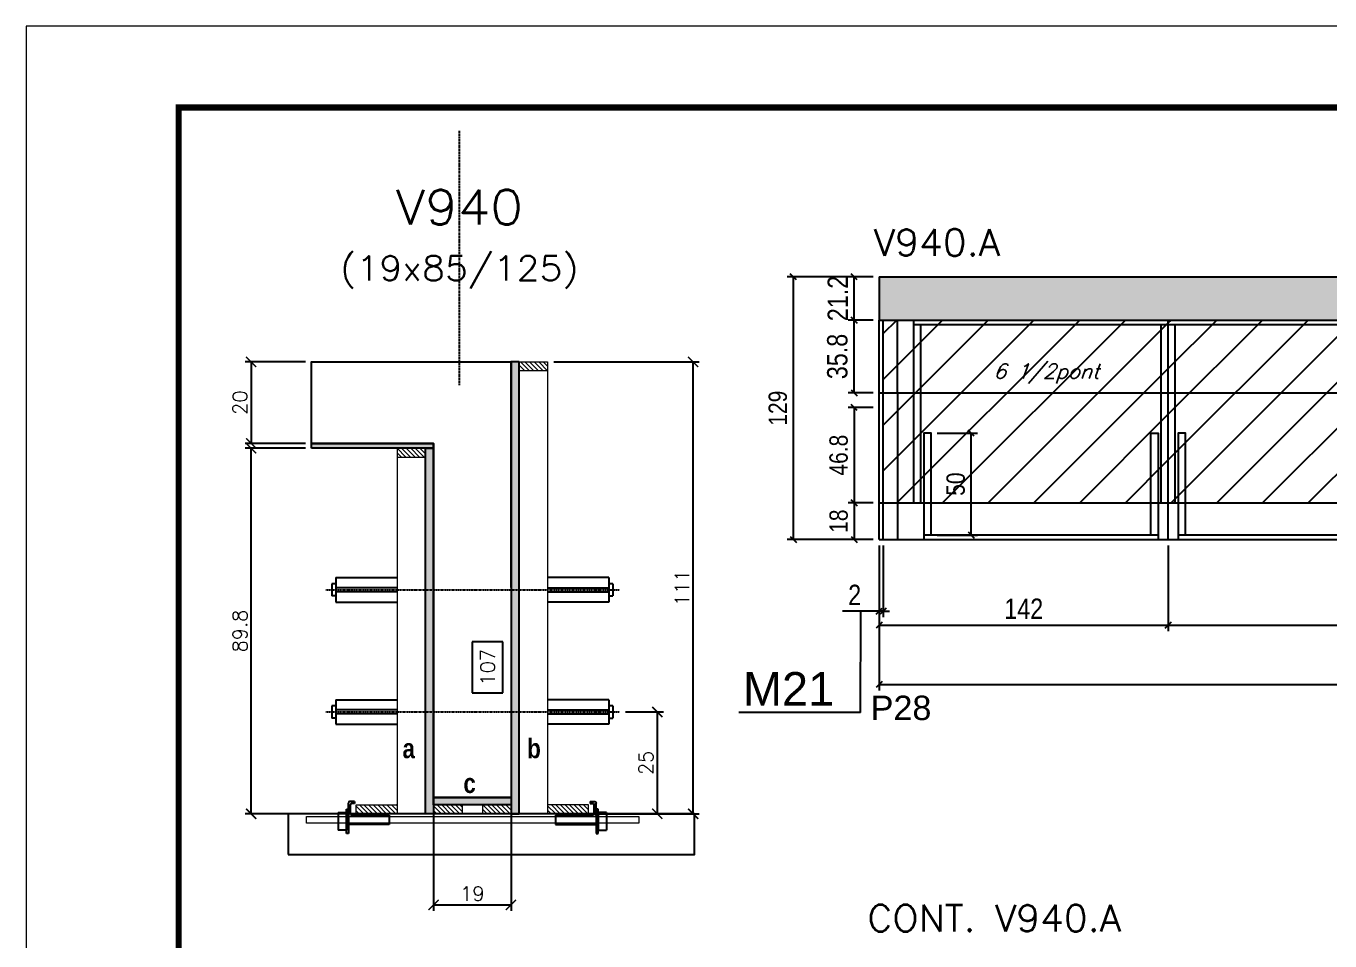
# Model space of a CAD drawing. Extents: x -20960 to -5926, y -2106 to 21915.
# Drawn here: x -12207 to -11566, y 8832 to 9281 of the extents above; entities that cross this region are included whole.
import ezdxf
from ezdxf.enums import TextEntityAlignment as Align

# ---------------------------------------------------------------- set-up
doc = ezdxf.new("R2010")
doc.units = 0
doc.linetypes.add('DASHED', pattern=[0.75, 0.5, -0.25])
doc.linetypes.add('HIDDEN', pattern=[0.375, 0.25, -0.125])
for name, color, linetype in [('5', 5, 'Continuous'), ('barrote', 251, 'Continuous'), ('COTA', 241, 'Continuous'), ('Cota Seção (2x)', 4, 'Continuous'), ('detalhes', 4, 'Continuous'), ('NOMENCLATURA', 7, 'Continuous'), ('Painéis', 200, 'Continuous'), ('presilha', 1, 'Continuous'), ('Reaproveitamento', 251, 'Continuous'), ('SARR_2.2x7', 40, 'Continuous'), ('SARR_3.5x7', 81, 'Continuous'), ('TENSOR', 3, 'Continuous'), ('texto', 7, 'Continuous'), ('Texto de Titulo', 7, 'Continuous'), ('Texto Qtd Sarr', 242, 'Continuous')]:
    doc.layers.add(name, color=color, linetype=linetype)
for name, color, linetype, lineweight in [('CONCRETO', 251, 'Continuous', 25), ('Folhas', 255, 'Continuous', 9), ('Hachura', 251, 'Continuous', 9), ('Madeira', 126, 'Continuous', 18), ('SARRAFO DE PRESSAO', 251, 'DASHED', 9), ('SCO-___-LAJ', 2, 'Continuous', 0), ('Texto Seção', 7, 'Continuous', 15)]:
    doc.layers.add(name, color=color, linetype=linetype, lineweight=lineweight)
doc.styles.add('COTA TECNICA', font='techl___.ttf', dxfattribs={"height": 10})
doc.styles.add('COTA TECNICA-50', font='techl___.ttf', dxfattribs={"height": 9})
doc.styles.add('REGUA-120', font='ROMANS.shx', dxfattribs={"height": 15})
doc.styles.add('Romans', font='romans.shx')
doc.styles.get("Standard").update_dxf_attribs({"font": 'arial.ttf'})
doc.styles.add('TECNICA', font='techb___.ttf', dxfattribs={"height": 10})
doc.dimstyles.new('COTA PAINEL-50', dxfattribs={"dimtxt": 9, "dimasz": 3, "dimexe": 3, "dimexo": 3, "dimgap": 3, "dimtad": 1, "dimdec": 1, "dimzin": 12, "dimdsep": 46, "dimtxsty": 'COTA TECNICA-50', "dimblk1": 'OBLIQUE', "dimblk2": 'OBLIQUE', "dimsah": 1, "dimcen": 0.9, "dimclrd": 4, "dimclre": 4, "dimclrt": 240, "dimadec": 1, "dimazin": 3, "dimtfac": 1, "dimtdec": 1, "dimtmove": 0, "dimatfit": 3, "dimfxl": 1, "dimtolj": 1, "dimtzin": 12, "dimarcsym": 0})
doc.dimstyles.new('Cota Seção (2x)', dxfattribs={"dimtxt": 7, "dimasz": 5, "dimexe": 3, "dimexo": 3, "dimgap": 2, "dimtad": 3, "dimdec": 1, "dimlfac": 0.5, "dimzin": 12, "dimdsep": 46, "dimtxsty": 'Romans', "dimblk": 'ARCHTICK', "dimcen": 0, "dimclrd": 4, "dimclre": 4, "dimclrt": 1, "dimadec": 1, "dimazin": 3, "dimtfac": 1, "dimtdec": 1, "dimtmove": 0, "dimatfit": 3, "dimldrblk": 'OBLIQUE', "dimfxl": 1, "dimtolj": 1, "dimtzin": 12, "dimarcsym": 0})
doc.dimstyles.new('Cota Seção interna', dxfattribs={"dimtxt": 7, "dimasz": 6, "dimexe": 0.18, "dimexo": 2, "dimgap": -4, "dimtad": 3, "dimdec": 1, "dimlfac": 0.5, "dimzin": 12, "dimdsep": 46, "dimtxsty": 'Romans', "dimblk": 'ARCHTICK', "dimcen": 0.09, "dimse1": 1, "dimse2": 1, "dimsd1": 1, "dimsd2": 1, "dimclrd": 180, "dimclre": 5, "dimclrt": 1, "dimadec": 0, "dimazin": 3, "dimtfac": 1, "dimtdec": 1, "dimtofl": 0, "dimtmove": 0, "dimatfit": 3, "dimldrblk": 'ARCHTICK', "dimfxl": 1, "dimtolj": 1, "dimtzin": 0, "dimarcsym": 0})
doc.dimstyles.new('PAINEL', dxfattribs={"dimtxt": 10, "dimasz": 3, "dimexe": 3, "dimexo": 3, "dimgap": 3, "dimtad": 1, "dimdec": 1, "dimzin": 12, "dimdsep": 46, "dimtxsty": 'COTA TECNICA', "dimblk1": 'OBLIQUE', "dimblk2": 'OBLIQUE', "dimsah": 1, "dimcen": 0.9, "dimclrd": 4, "dimclre": 4, "dimclrt": 240, "dimadec": 1, "dimazin": 3, "dimtfac": 1, "dimtdec": 1, "dimtmove": 0, "dimatfit": 3, "dimfxl": 1, "dimtolj": 1, "dimtzin": 12, "dimarcsym": 0})
pattern_1 = [(45, (-4755, -1148.575), (-11.22532, 11.22532), [])]
pattern_2 = [(315, (10949.8435, 664.421), (1.12253202, 1.12253202), [])]

# ---------------------------------------------------------------- blocks, each defined once
blk = doc.blocks.new('9999999999')
at = {"layer": 'Folhas'}
blk.add_lwpolyline([(98138.98, 34190.21), (99623.98, 34190.21), (99623.98, 35240.21), (98138.98, 35240.21)], close=True, dxfattribs=at)
at = {"layer": 'Folhas', "color": 30, "const_width": 3}
blk.add_lwpolyline([(98213.98, 34230.21), (99583.98, 34230.21), (99583.98, 35200.21), (98213.98, 35200.21)], close=True, dxfattribs=at)
blk = doc.blocks.new('_Oblique')
at = {"color": 0, "linetype": 'ByBlock', "lineweight": -2}
blk.add_line((-0.5, -0.5), (0.5, 0.5), dxfattribs=at)
blk = doc.blocks.new('*D1450')
at = {"layer": 'COTA', "color": 4, "lineweight": -2, "ltscale": 25, "transparency": 16777216}
for p, q in [((-11787.91, 9025.84), (-11787.91, 8983.75)), ((-11645.91, 9025.84), (-11645.91, 8983.75)), ((-11787.91, 8986.75), (-11645.91, 8986.75))]:
    blk.add_line(p, q, dxfattribs=at)
at = {"layer": 'Defpoints', "color": 0, "ltscale": 25, "transparency": 16777216}
for p in [(-11787.91, 9028.84), (-11645.91, 9028.84), (-11645.91, 8986.75)]:
    blk.add_point(p, dxfattribs=at)
at = {"layer": 'COTA', "color": 4, "lineweight": -2, "ltscale": 25, "transparency": 16777216, "xscale": 3, "yscale": 3, "zscale": 3, "rotation": 180}
blk.add_blockref('_Oblique', (-11787.91, 8986.75), dxfattribs=at)
at = {"layer": 'COTA', "color": 4, "lineweight": -2, "ltscale": 25, "transparency": 16777216, "xscale": 3, "yscale": 3, "zscale": 3}
blk.add_blockref('_Oblique', (-11645.91, 8986.75), dxfattribs=at)
at = {"layer": 'COTA', "color": 240, "ltscale": 25, "transparency": 16777216, "insert": (-11716.91, 8994.82), "char_height": 10, "attachment_point": 5, "style": 'COTA TECNICA'}
blk.add_mtext('\\A1;142', dxfattribs=at)
blk = doc.blocks.new('*D1451')
at = {"layer": 'COTA', "color": 4, "lineweight": -2, "ltscale": 25, "transparency": 16777216}
for p, q in [((-11645.91, 9025.84), (-11645.91, 8983.75)), ((-11401.91, 9025.84), (-11401.91, 8983.75)), ((-11645.91, 8986.75), (-11401.91, 8986.75))]:
    blk.add_line(p, q, dxfattribs=at)
at = {"layer": 'Defpoints', "color": 0, "ltscale": 25, "transparency": 16777216}
for p in [(-11645.91, 9028.84), (-11401.91, 9028.84), (-11401.91, 8986.75)]:
    blk.add_point(p, dxfattribs=at)
at = {"layer": 'COTA', "color": 4, "lineweight": -2, "ltscale": 25, "transparency": 16777216, "xscale": 3, "yscale": 3, "zscale": 3, "rotation": 180}
blk.add_blockref('_Oblique', (-11645.91, 8986.75), dxfattribs=at)
at = {"layer": 'COTA', "color": 4, "lineweight": -2, "ltscale": 25, "transparency": 16777216, "xscale": 3, "yscale": 3, "zscale": 3}
blk.add_blockref('_Oblique', (-11401.91, 8986.75), dxfattribs=at)
at = {"layer": 'COTA', "color": 240, "ltscale": 25, "transparency": 16777216, "insert": (-11523.91, 8994.82), "char_height": 10, "attachment_point": 5, "style": 'COTA TECNICA'}
blk.add_mtext('\\A1;244', dxfattribs=at)
blk = doc.blocks.new('titulo1')
at = {"layer": 'Defpoints', "color": 252, "linetype": 'HIDDEN', "ltscale": 2}
blk.add_line((0, 0), (0, 125), dxfattribs=at)
at = {"layer": 'Defpoints', "style": 'Romans', "oblique": 15}
blk.add_attdef('FOLHA', text='', height=10, dxfattribs=at).set_placement((0, 15.58), align=Align.MIDDLE_CENTER)
at = {"layer": 'Texto Qtd Sarr', "color": 3, "style": 'Romans', "oblique": 15}
for tag, height, p in [('TITULO', 17, (0, 71.45)), ('SEÇÃO', 12, (0, 41.55))]:
    blk.add_attdef(tag, text='', height=height, dxfattribs=at).set_placement(p, align=Align.MIDDLE_CENTER)
blk = doc.blocks.new('*D1456')
at = {"layer": 'COTA', "color": 4, "lineweight": -2, "ltscale": 25, "transparency": 16777216}
for p, q in [((-11787.91, 9025.84), (-11787.91, 8990.62)), ((-11785.91, 9025.84), (-11785.91, 8990.62)), ((-11787.91, 8993.62), (-11806.02, 8993.62)), ((-11785.91, 8993.62), (-11787.91, 8993.62)), ((-11785.91, 8993.62), (-11782.91, 8993.62))]:
    blk.add_line(p, q, dxfattribs=at)
at = {"layer": 'Defpoints', "color": 0, "ltscale": 25, "transparency": 16777216}
for p in [(-11787.91, 9028.84), (-11785.91, 9028.84), (-11787.91, 8993.62)]:
    blk.add_point(p, dxfattribs=at)
at = {"layer": 'COTA', "color": 4, "lineweight": -2, "ltscale": 25, "transparency": 16777216, "xscale": 3, "yscale": 3, "zscale": 3}
blk.add_blockref('_Oblique', (-11787.91, 8993.62), dxfattribs=at)
at = {"layer": 'COTA', "color": 4, "lineweight": -2, "ltscale": 25, "transparency": 16777216, "xscale": 3, "yscale": 3, "zscale": 3, "rotation": 180}
blk.add_blockref('_Oblique', (-11785.91, 8993.62), dxfattribs=at)
at = {"layer": 'COTA', "color": 240, "ltscale": 25, "transparency": 16777216, "insert": (-11799.97, 9001.62), "char_height": 10, "attachment_point": 5, "style": 'COTA TECNICA'}
blk.add_mtext('\\A1;2', dxfattribs=at)
blk = doc.blocks.new('*D1701')
at = {"layer": 'COTA', "color": 4, "lineweight": -2, "ltscale": 25, "transparency": 16777216}
for p, q in [((-11790.91, 9157.84), (-11803.2, 9157.84)), ((-11800.2, 9136.64), (-11800.2, 9157.84)), ((-11790.91, 9136.64), (-11803.2, 9136.64))]:
    blk.add_line(p, q, dxfattribs=at)
at = {"layer": 'Defpoints', "color": 0, "ltscale": 25, "transparency": 16777216}
for p in [(-11800.2, 9157.84), (-11787.91, 9157.84), (-11787.91, 9136.64)]:
    blk.add_point(p, dxfattribs=at)
at = {"layer": 'COTA', "color": 4, "lineweight": -2, "ltscale": 25, "transparency": 16777216, "xscale": 3, "yscale": 3, "zscale": 3}
for p, rotation in [((-11800.2, 9157.84), 90), ((-11800.2, 9136.64), 270)]:
    blk.add_blockref('_Oblique', p, dxfattribs=dict(at, rotation=rotation))
at = {"layer": 'COTA', "color": 240, "ltscale": 25, "transparency": 16777216, "insert": (-11808.26, 9147.24), "char_height": 10, "attachment_point": 5, "rotation": 90, "style": 'COTA TECNICA'}
blk.add_mtext('\\A1;21.2', dxfattribs=at)
blk = doc.blocks.new('*D1457')
at = {"layer": 'COTA', "color": 4, "lineweight": -2, "ltscale": 25, "transparency": 16777216}
for p, q in [((-11790.91, 9136.64), (-11803.2, 9136.64)), ((-11800.2, 9100.84), (-11800.2, 9136.64)), ((-11790.91, 9100.84), (-11803.2, 9100.84))]:
    blk.add_line(p, q, dxfattribs=at)
at = {"layer": 'Defpoints', "color": 0, "ltscale": 25, "transparency": 16777216}
for p in [(-11800.2, 9136.64), (-11787.91, 9136.64), (-11787.91, 9100.84)]:
    blk.add_point(p, dxfattribs=at)
at = {"layer": 'COTA', "color": 4, "lineweight": -2, "ltscale": 25, "transparency": 16777216, "xscale": 3, "yscale": 3, "zscale": 3}
for p, rotation in [((-11800.2, 9136.64), 90), ((-11800.2, 9100.84), 270)]:
    blk.add_blockref('_Oblique', p, dxfattribs=dict(at, rotation=rotation))
at = {"layer": 'COTA', "color": 240, "ltscale": 25, "transparency": 16777216, "insert": (-11808.44, 9118.74), "char_height": 10, "attachment_point": 5, "rotation": 90, "style": 'COTA TECNICA'}
blk.add_mtext('\\A1;35.8', dxfattribs=at)
blk = doc.blocks.new('*D1467')
at = {"layer": 'COTA', "color": 4, "lineweight": -2, "ltscale": 25, "transparency": 16777216}
for p, q in [((-11787.91, 9025.84), (-11787.91, 8954.62)), ((-11155.95, 9025.84), (-11155.95, 8954.62)), ((-11787.91, 8957.62), (-11155.95, 8957.62))]:
    blk.add_line(p, q, dxfattribs=at)
at = {"layer": 'Defpoints', "color": 0, "ltscale": 25, "transparency": 16777216}
for p in [(-11787.91, 9028.84), (-11155.95, 9028.84), (-11155.95, 8957.62)]:
    blk.add_point(p, dxfattribs=at)
at = {"layer": 'COTA', "color": 4, "lineweight": -2, "ltscale": 25, "transparency": 16777216, "xscale": 3, "yscale": 3, "zscale": 3, "rotation": 180}
blk.add_blockref('_Oblique', (-11787.91, 8957.62), dxfattribs=at)
at = {"layer": 'COTA', "color": 4, "lineweight": -2, "ltscale": 25, "transparency": 16777216, "xscale": 3, "yscale": 3, "zscale": 3}
blk.add_blockref('_Oblique', (-11155.95, 8957.62), dxfattribs=at)
at = {"layer": 'COTA', "color": 240, "ltscale": 25, "transparency": 16777216, "insert": (-11471.93, 8965.84), "char_height": 10, "attachment_point": 5, "style": 'COTA TECNICA'}
blk.add_mtext('\\A1;632', dxfattribs=at)
blk = doc.blocks.new('*D1471')
at = {"layer": 'COTA', "color": 4, "lineweight": -2, "transparency": 16777216}
for p, q in [((-11790.91, 9157.84), (-11833.11, 9157.84)), ((-11830.11, 9157.84), (-11830.11, 9028.84)), ((-11790.91, 9028.84), (-11833.11, 9028.84))]:
    blk.add_line(p, q, dxfattribs=at)
at = {"layer": 'Defpoints', "color": 0, "transparency": 16777216}
for p in [(-11787.91, 9157.84), (-11830.11, 9028.84), (-11787.91, 9028.84)]:
    blk.add_point(p, dxfattribs=at)
at = {"layer": 'COTA', "color": 4, "lineweight": -2, "transparency": 16777216, "xscale": 3, "yscale": 3, "zscale": 3}
for p, rotation in [((-11830.11, 9157.84), 90), ((-11830.11, 9028.84), 270)]:
    blk.add_blockref('_Oblique', p, dxfattribs=dict(at, rotation=rotation))
at = {"layer": 'COTA', "color": 240, "transparency": 16777216, "insert": (-11837.69, 9093.34), "char_height": 9, "attachment_point": 5, "rotation": 90, "style": 'COTA TECNICA-50'}
blk.add_mtext('\\A1;129', dxfattribs=at)
blk = doc.blocks.new('*D1716')
at = {"layer": 'COTA', "color": 4, "lineweight": -2, "transparency": 16777216}
for p, q in [((-11790.91, 9093.67), (-11803.2, 9093.67)), ((-11800.2, 9093.67), (-11800.2, 9046.84)), ((-11790.91, 9046.84), (-11803.2, 9046.84))]:
    blk.add_line(p, q, dxfattribs=at)
at = {"layer": 'Defpoints', "color": 0, "transparency": 16777216}
for p in [(-11787.91, 9093.67), (-11800.2, 9046.84), (-11787.91, 9046.84)]:
    blk.add_point(p, dxfattribs=at)
at = {"layer": 'COTA', "color": 4, "lineweight": -2, "transparency": 16777216, "xscale": 3, "yscale": 3, "zscale": 3}
for p, rotation in [((-11800.2, 9093.67), 90), ((-11800.2, 9046.84), 270)]:
    blk.add_blockref('_Oblique', p, dxfattribs=dict(at, rotation=rotation))
at = {"layer": 'COTA', "color": 240, "transparency": 16777216, "insert": (-11807.81, 9070.26), "char_height": 9, "attachment_point": 5, "rotation": 90, "style": 'COTA TECNICA-50'}
blk.add_mtext('\\A1;46.8', dxfattribs=at)
blk = doc.blocks.new('_ArchTick')
at = {"color": 0, "linetype": 'ByBlock', "const_width": 0.15}
blk.add_lwpolyline([(-0.5, -0.5), (0.5, 0.5)], dxfattribs=at)
blk = doc.blocks.new('*D1474')
at = {"layer": 'COTA', "color": 4, "lineweight": -2, "transparency": 16777216}
for p, q in [((-12069.78, 9073.66), (-12099.43, 9073.66)), ((-12096.43, 8894.06), (-12096.43, 9073.66)), ((-12047.78, 8894.06), (-12099.43, 8894.06))]:
    blk.add_line(p, q, dxfattribs=at)
at = {"layer": 'Defpoints', "color": 0, "transparency": 16777216}
for p in [(-12096.43, 9073.66), (-12066.78, 9073.66), (-12044.78, 8894.06)]:
    blk.add_point(p, dxfattribs=at)
at = {"layer": 'COTA', "color": 4, "lineweight": -2, "transparency": 16777216, "xscale": 5, "yscale": 5, "zscale": 5}
for p, rotation in [((-12096.43, 9073.66), 90), ((-12096.43, 8894.06), 270)]:
    blk.add_blockref('_ArchTick', p, dxfattribs=dict(at, rotation=rotation))
at = {"layer": 'COTA', "color": 1, "transparency": 16777216, "insert": (-12101.93, 8983.86), "char_height": 7, "attachment_point": 5, "rotation": 90, "style": 'Romans'}
blk.add_mtext('\\A1;89.8', dxfattribs=at)
blk = doc.blocks.new('*D1475')
at = {"layer": 'COTA', "color": 4, "lineweight": -2, "transparency": 16777216}
for p, q in [((-12069.78, 9116.06), (-12099.43, 9116.06)), ((-12096.43, 9116.06), (-12096.43, 9076.06)), ((-12069.78, 9076.06), (-12099.43, 9076.06))]:
    blk.add_line(p, q, dxfattribs=at)
at = {"layer": 'Defpoints', "color": 0, "transparency": 16777216}
for p in [(-12066.78, 9116.06), (-12096.43, 9076.06), (-12066.78, 9076.06)]:
    blk.add_point(p, dxfattribs=at)
at = {"layer": 'COTA', "color": 4, "lineweight": -2, "transparency": 16777216, "xscale": 5, "yscale": 5, "zscale": 5}
for p, rotation in [((-12096.43, 9116.06), 90), ((-12096.43, 9076.06), 270)]:
    blk.add_blockref('_ArchTick', p, dxfattribs=dict(at, rotation=rotation))
at = {"layer": 'COTA', "color": 1, "transparency": 16777216, "insert": (-12101.93, 9096.06), "char_height": 7, "attachment_point": 5, "rotation": 90, "style": 'Romans'}
blk.add_mtext('\\A1;20', dxfattribs=at)
blk = doc.blocks.new('*D1476')
at = {"layer": 'COTA', "color": 4, "lineweight": -2, "transparency": 16777216}
for p, q in [((-11947.79, 9116.06), (-11876.3, 9116.06)), ((-11879.3, 8894.06), (-11879.3, 9116.06)), ((-11927.78, 8894.06), (-11876.3, 8894.06))]:
    blk.add_line(p, q, dxfattribs=at)
at = {"layer": 'Defpoints', "color": 0, "transparency": 16777216}
for p in [(-11950.79, 9116.06), (-11879.3, 9116.06), (-11930.78, 8894.06)]:
    blk.add_point(p, dxfattribs=at)
at = {"layer": 'COTA', "color": 4, "lineweight": -2, "transparency": 16777216, "xscale": 5, "yscale": 5, "zscale": 5}
for p, rotation in [((-11879.3, 9116.06), 90), ((-11879.3, 8894.06), 270)]:
    blk.add_blockref('_ArchTick', p, dxfattribs=dict(at, rotation=rotation))
at = {"layer": 'COTA', "color": 1, "transparency": 16777216, "insert": (-11884.8, 9005.06), "char_height": 7, "attachment_point": 5, "rotation": 90, "style": 'Romans'}
blk.add_mtext('\\A1;111', dxfattribs=at)
blk = doc.blocks.new('*D1477')
at = {"layer": 'Cota Seção (2x)', "color": 180, "lineweight": -2, "transparency": 16777216}
for p, q in [((-11972.78, 8978.56), (-11987.78, 8978.56)), ((-11987.78, 8978.56), (-11987.78, 8953.56)), ((-11972.78, 8953.56), (-11972.78, 8978.56)), ((-11987.78, 8953.56), (-11972.78, 8953.56))]:
    blk.add_line(p, q, dxfattribs=at)
at = {"layer": 'Defpoints', "color": 0, "transparency": 16777216}
for p in [(-11968.79, 9116.06), (-11968.78, 9116.06), (-11968.78, 8902.06)]:
    blk.add_point(p, dxfattribs=at)
at = {"layer": 'Cota Seção (2x)', "color": 1, "transparency": 16777216, "insert": (-11980.28, 8966.06), "char_height": 7, "attachment_point": 5, "rotation": 90, "style": 'Romans'}
blk.add_mtext('\\A1;107', dxfattribs=at)
blk = doc.blocks.new('PRESILHA METÁLICA 1')
at = {"layer": 'presilha'}
for p, q in [((7.5, 10.64), (7.5, 19.86)), ((12, 21), (8.64, 21)), ((12, 19.5), (9.57, 19.5)), ((12, 21), (12, 19.5)), ((0, 13), (6, 13)), ((0, 13), (0, 0)), ((6, 15.5), (7.5, 15.5)), ((6, -2.5), (6, 15.5)), ((6, 13), (6, 0)), ((7.5, 15.5), (7.5, -2.5)), ((9, 11.57), (9, 18.93)), ((37.5, 11), (9.57, 11)), ((37.5, 11), (37.5, 4.1)), ((6, 0), (0, 0)), ((37.5, 4.1), (7.5, 4.1)), ((7.5, -2.5), (6, -2.5))]:
    blk.add_line(p, q, dxfattribs=at)
for centre, radius, start, end in [((8.64, 19.86), 1.14, 90, 180), ((9.57, 18.93), 0.57, 90, 180), ((9.57, 11.57), 0.57, 180, 270)]:
    blk.add_arc(centre, radius, start, end, dxfattribs=at)
blk = doc.blocks.new('*D1478')
at = {"layer": 'COTA', "color": 4, "lineweight": -2, "transparency": 16777216}
for p, q in [((-12006.78, 8895.46), (-12006.78, 8846.34)), ((-11968.78, 8895.46), (-11968.78, 8846.34)), ((-12006.78, 8849.34), (-11968.78, 8849.34))]:
    blk.add_line(p, q, dxfattribs=at)
at = {"layer": 'Defpoints', "color": 0, "transparency": 16777216}
for p in [(-12006.78, 8898.46), (-11968.78, 8898.46), (-11968.78, 8849.34)]:
    blk.add_point(p, dxfattribs=at)
at = {"layer": 'COTA', "color": 4, "lineweight": -2, "transparency": 16777216, "xscale": 5, "yscale": 5, "zscale": 5, "rotation": 180}
blk.add_blockref('_ArchTick', (-12006.78, 8849.34), dxfattribs=at)
at = {"layer": 'COTA', "color": 4, "lineweight": -2, "transparency": 16777216, "xscale": 5, "yscale": 5, "zscale": 5}
blk.add_blockref('_ArchTick', (-11968.78, 8849.34), dxfattribs=at)
at = {"layer": 'COTA', "color": 1, "transparency": 16777216, "insert": (-11987.78, 8854.84), "char_height": 7, "attachment_point": 5, "style": 'Romans'}
blk.add_mtext('\\A1;19', dxfattribs=at)
blk = doc.blocks.new('*D1479')
at = {"layer": 'COTA', "color": 4, "lineweight": -2, "transparency": 16777216}
for p, q in [((-11912.48, 8944.12), (-11893.92, 8944.12)), ((-11896.92, 8944.12), (-11896.92, 8894.06)), ((-11912.47, 8894.06), (-11893.92, 8894.06))]:
    blk.add_line(p, q, dxfattribs=at)
at = {"layer": 'Defpoints', "color": 0, "transparency": 16777216}
for p in [(-11915.48, 8944.12), (-11915.47, 8894.06), (-11896.92, 8894.06)]:
    blk.add_point(p, dxfattribs=at)
at = {"layer": 'COTA', "color": 4, "lineweight": -2, "transparency": 16777216, "xscale": 5, "yscale": 5, "zscale": 5}
for p, rotation in [((-11896.92, 8944.12), 90), ((-11896.92, 8894.06), 270)]:
    blk.add_blockref('_ArchTick', p, dxfattribs=dict(at, rotation=rotation))
at = {"layer": 'COTA', "color": 1, "transparency": 16777216, "insert": (-11902.42, 8919.09), "char_height": 7, "attachment_point": 5, "rotation": 90, "style": 'Romans'}
blk.add_mtext('\\A1;25', dxfattribs=at)
blk = doc.blocks.new('*D1733')
at = {"layer": 'COTA', "color": 4, "lineweight": -2, "transparency": 16777216}
for p, q in [((-11759.46, 9081.04), (-11739.7, 9081.04)), ((-11742.7, 9031.04), (-11742.7, 9081.04)), ((-11759.46, 9031.04), (-11739.7, 9031.04))]:
    blk.add_line(p, q, dxfattribs=at)
at = {"layer": 'Defpoints', "color": 0, "transparency": 16777216}
for p in [(-11762.46, 9081.04), (-11742.7, 9081.04), (-11762.46, 9031.04)]:
    blk.add_point(p, dxfattribs=at)
at = {"layer": 'COTA', "color": 4, "lineweight": -2, "transparency": 16777216, "xscale": 3, "yscale": 3, "zscale": 3}
for p, rotation in [((-11742.7, 9081.04), 90), ((-11742.7, 9031.04), 270)]:
    blk.add_blockref('_Oblique', p, dxfattribs=dict(at, rotation=rotation))
at = {"layer": 'COTA', "color": 240, "transparency": 16777216, "insert": (-11750.3, 9056.04), "char_height": 9, "attachment_point": 5, "rotation": 90, "style": 'COTA TECNICA-50'}
blk.add_mtext('\\A1;50', dxfattribs=at)
blk = doc.blocks.new('*D1750')
at = {"layer": 'COTA', "color": 4, "lineweight": -2, "transparency": 16777216}
for p, q in [((-11790.91, 9046.84), (-11803.2, 9046.84)), ((-11800.2, 9046.84), (-11800.2, 9028.84)), ((-11790.91, 9028.84), (-11803.2, 9028.84))]:
    blk.add_line(p, q, dxfattribs=at)
at = {"layer": 'Defpoints', "color": 0, "transparency": 16777216}
for p in [(-11787.91, 9046.84), (-11800.2, 9028.84), (-11787.91, 9028.84)]:
    blk.add_point(p, dxfattribs=at)
at = {"layer": 'COTA', "color": 4, "lineweight": -2, "transparency": 16777216, "xscale": 3, "yscale": 3, "zscale": 3}
for p, rotation in [((-11800.2, 9046.84), 90), ((-11800.2, 9028.84), 270)]:
    blk.add_blockref('_Oblique', p, dxfattribs=dict(at, rotation=rotation))
at = {"layer": 'COTA', "color": 240, "transparency": 16777216, "insert": (-11807.79, 9037.84), "char_height": 9, "attachment_point": 5, "rotation": 90, "style": 'COTA TECNICA-50'}
blk.add_mtext('\\A1;18', dxfattribs=at)

msp = doc.modelspace()

# ---------------------------------------------------------------- hatches: boundary and pattern name
at = {"layer": 'COTA', "linetype": 'ByBlock'}
h = msp.add_hatch(dxfattribs=at)
h.set_pattern_fill('AR-CONC', color=256, scale=0.03)
h.set_pattern_definition([(50, (-149344.2897, -21759.247), (5.46554007, -0.47817257), [0.5715, -6.2865]), (355, (-149344.2897, -21759.247), (-1.05730264, 5.73170536), [0.4572, -5.02921753]), (100.4514447, (-149343.834, -21759.287), (4.40823741, 5.25353256), [0.48570026, -5.34270734]), (46.1842, (-149344.29, -21757.723), (8.13237123, -1.26126984), [0.85725, -9.42975]), (96.6355576, (-149343.612, -21757.828), (7.122124, 7.42278374), [0.7285507, -8.01406824]), (351.184151, (-149344.29, -21757.723), (7.122124, 7.42278374), [0.685799, -7.54379196]), (21, (-149343.5277, -21758.104), (4.54843174, -3.06795595), [0.5715, -6.2865]), (326, (-149343.5277, -21758.104), (1.85406085, 5.52563898), [0.4572, -5.0292]), (71.451445, (-149343.1487, -21758.36), (6.40249258, 2.45768307), [0.48570026, -5.34269813]), (37.5, (-149344.2897, -21759.2472), (0.092658098, 2.536651166), [0, -4.96824, 0, -5.1054, 0, -5.04825]), (7.5, (-149344.2897, -21759.2472), (2.004589875, 3.005417245), [0, -2.91084, 0, -4.85394, 0, -1.92405]), (327.5, (-149345.989, -21759.2472), (4.067717855, -0.17186232), [0, -1.905, 0, -5.9436, 0, -7.8867]), (317.5, (-149346.751, -21759.247), (4.44387544, 0.76279473), [0, -2.4765, 0, -3.94716, 0, -5.6007])])
h.paths.add_polyline_path([(-11155.95, 9157.84), (-11274.95, 9157.84), (-11787.91, 9157.84), (-11787.91, 9136.64), (-11274.95, 9136.64), (-11274.95, 9115.84), (-11155.95, 9115.84)])
h.paths.add_polyline_path([(-11306.71, 9109.53), (-11306.71, 9143.47), (-11327.3, 9143.47), (-11327.3, 9109.53)], flags=9)
at = {"layer": 'Hachura'}
h = msp.add_hatch(color=256, dxfattribs=at)
h.dxf.hatch_style = 1
h.paths.add_polyline_path([(-11964.79, 9116.06), (-11968.79, 9116.06), (-11968.78, 8894.06), (-11964.78, 8894.06)])
h = msp.add_hatch(dxfattribs=at)
h.set_pattern_fill('ANSI31', color=256, scale=0.5, angle=270, style=0)
h.set_pattern_definition([(315, (10949.8532, 808.421), (1.12253202, 1.12253202), [])])
h.paths.add_polyline_path([(-11964.79, 9111.66), (-11964.79, 9116.06), (-11950.79, 9116.06), (-11950.79, 9111.66)])
h = msp.add_hatch(color=256, dxfattribs=at)
h.dxf.hatch_style = 1
h.paths.add_polyline_path([(-12066.78, 9073.66), (-12066.78, 9076.06), (-12006.78, 9076.06), (-12006.78, 9073.66)])
h = msp.add_hatch(dxfattribs=at)
h.set_pattern_fill('ANSI31', color=256, scale=0.5, angle=270, style=0)
h.set_pattern_definition([(315, (10949.8435, 766.021), (1.12253202, 1.12253202), [])])
h.paths.add_polyline_path([(-12010.78, 9069.26), (-12010.78, 9073.66), (-12024.78, 9073.66), (-12024.78, 9069.26)])
h = msp.add_hatch(color=256, dxfattribs=at)
h.dxf.hatch_style = 1
h.paths.add_polyline_path([(-12010.78, 9073.66), (-12006.78, 9073.66), (-12006.78, 8894.06), (-12010.78, 8894.06)])
h = msp.add_hatch(dxfattribs=at)
h.set_pattern_fill('ANSI31', color=256, scale=0.5, angle=270, style=0)
h.set_pattern_definition(pattern_2)
h.paths.add_polyline_path([(-12044.78, 8894.06), (-12044.78, 8898.46), (-12024.78, 8898.46), (-12024.78, 8894.06)])
h = msp.add_hatch(color=256, dxfattribs=at)
h.dxf.hatch_style = 1
h.paths.add_polyline_path([(-12006.78, 8898.46), (-12006.78, 8902.06), (-11968.78, 8902.06), (-11968.78, 8898.46)])
h = msp.add_hatch(dxfattribs=at)
h.set_pattern_fill('ANSI31', color=256, scale=0.5, angle=270, style=0)
h.set_pattern_definition(pattern_2)
h.paths.add_polyline_path([(-12006.78, 8894.06), (-12006.78, 8898.46), (-11992.78, 8898.46), (-11992.78, 8894.06)])
h = msp.add_hatch(dxfattribs=at)
h.set_pattern_fill('ANSI31', color=256, scale=0.5, angle=270, style=0)
h.set_pattern_definition(pattern_2)
h.paths.add_polyline_path([(-11968.78, 8894.06), (-11968.78, 8898.46), (-11982.78, 8898.46), (-11982.78, 8894.06)])
h = msp.add_hatch(dxfattribs=at)
h.set_pattern_fill('ANSI31', color=256, scale=0.5, angle=270, style=0)
h.set_pattern_definition(pattern_2)
h.paths.add_polyline_path([(-11930.78, 8894.06), (-11930.78, 8898.46), (-11950.78, 8898.46), (-11950.78, 8894.06)])
at = {"layer": 'Reaproveitamento', "transparency": 33554684}
h = msp.add_hatch(dxfattribs=at)
h.set_pattern_fill('ANSI31', color=256, scale=5)
h.set_pattern_definition(pattern_1)
h.paths.add_polyline_path([(-11645.91, 9046.84), (-11645.91, 9136.64), (-11785.91, 9136.64), (-11785.91, 9046.84)])
h = msp.add_hatch(dxfattribs=at)
h.set_pattern_fill('ANSI31', color=256, scale=5)
h.set_pattern_definition(pattern_1)
h.paths.add_polyline_path([(-11401.91, 9046.84), (-11401.91, 9136.64), (-11645.91, 9136.64), (-11645.91, 9046.84)])

# ---------------------------------------------------------------- linework, layer by layer
at = {"ltscale": 3}
for p, q in [((-12056.78, 9007.12), (-12056.78, 9001.12)), ((-12054.78, 9007.12), (-12056.78, 9007.12)), ((-12054.78, 9010.12), (-12054.78, 8998.12)), ((-12054.78, 9010.12), (-12024.78, 9010.12)), ((-11920.78, 9010.12), (-11950.78, 9010.12)), ((-11920.78, 9010.12), (-11920.78, 8998.12)), ((-11918.78, 9007.12), (-11920.78, 9007.12)), ((-11918.78, 9007.12), (-11918.78, 9001.12)), ((-12054.78, 9001.12), (-12056.78, 9001.12)), ((-12024.78, 9005.12), (-12054.78, 9005.12)), ((-12024.78, 9003.12), (-12054.78, 9003.12)), ((-11950.78, 9005.12), (-11920.78, 9005.12)), ((-11950.78, 9003.12), (-11920.78, 9003.12)), ((-11920.78, 9001.12), (-11918.78, 9001.12)), ((-12054.78, 8998.12), (-12024.78, 8998.12)), ((-11920.78, 8998.12), (-11950.78, 8998.12)), ((-12054.78, 8950.12), (-12054.78, 8938.12)), ((-12054.78, 8950.12), (-12024.78, 8950.12)), ((-11920.78, 8950.12), (-11950.78, 8950.12)), ((-11920.78, 8950.12), (-11920.78, 8938.12)), ((-12056.78, 8947.12), (-12056.78, 8941.12)), ((-12054.78, 8947.12), (-12056.78, 8947.12)), ((-12024.78, 8945.12), (-12054.78, 8945.12)), ((-12024.78, 8943.12), (-12054.78, 8943.12)), ((-11950.78, 8945.12), (-11920.78, 8945.12)), ((-11950.78, 8943.12), (-11920.78, 8943.12)), ((-11918.78, 8947.12), (-11920.78, 8947.12)), ((-11918.78, 8947.12), (-11918.78, 8941.12)), ((-12054.78, 8941.12), (-12056.78, 8941.12)), ((-12054.78, 8938.12), (-12024.78, 8938.12)), ((-11920.78, 8938.12), (-11950.78, 8938.12)), ((-11920.78, 8941.12), (-11918.78, 8941.12))]:
    msp.add_line(p, q, dxfattribs=at)
at = {"layer": 'barrote'}
msp.add_lwpolyline([(-12078.23, 8874.06), (-11878.65, 8874.06), (-11878.65, 8894.06), (-12078.23, 8894.06)], close=True, dxfattribs=at)
at = {"layer": 'CONCRETO'}
msp.add_lwpolyline([(-12066.78, 9076.06), (-12066.78, 9116.06), (-12006.78, 9116.06), (-12006.78, 9116.06), (-11968.78, 9116.06), (-11968.78, 9116.06), (-11968.78, 9116.06), (-11968.78, 8902.06), (-12006.78, 8902.06), (-12006.78, 9076.06)], close=True, dxfattribs=at)
at = {"layer": 'COTA', "linetype": 'ByBlock'}
for q in [(-11274.95, 9157.84), (-11787.91, 9136.64)]:
    msp.add_line((-11787.91, 9157.84), q, dxfattribs=at)
at = {"layer": 'Madeira'}
for points in [[(-11964.79, 9111.66), (-11964.79, 9116.06), (-11950.79, 9116.06), (-11950.79, 9111.66)], [(-11964.79, 9116.06), (-11950.79, 9116.06), (-11950.78, 8894.06), (-11964.78, 8894.06)], [(-12010.78, 9069.26), (-12010.78, 9073.66), (-12024.78, 9073.66), (-12024.78, 9069.26)], [(-12010.78, 9073.66), (-12024.78, 9073.66), (-12024.78, 8894.06), (-12010.78, 8894.06)], [(-12044.78, 8894.06), (-12044.78, 8898.46), (-12024.78, 8898.46), (-12024.78, 8894.06)], [(-12006.78, 8894.06), (-12006.78, 8898.46), (-11992.78, 8898.46), (-11992.78, 8894.06)], [(-11968.78, 8894.06), (-11968.78, 8898.46), (-11982.78, 8898.46), (-11982.78, 8894.06)], [(-11930.78, 8894.06), (-11930.78, 8898.46), (-11950.78, 8898.46), (-11950.78, 8894.06)]]:
    msp.add_lwpolyline(points, close=True, dxfattribs=at)
at = {"layer": 'NOMENCLATURA', "linetype": 'Continuous'}
for q in [(-11796.97, 8993.62), (-11856.85, 8943.83)]:
    msp.add_line((-11797.15, 8943.83), q, dxfattribs=at)
at = {"layer": 'Painéis'}
for p, q in [((-11787.91, 9136.64), (-11274.95, 9136.64)), ((-11787.91, 9028.84), (-11787.91, 9136.64)), ((-11785.91, 9028.84), (-11785.91, 9136.64)), ((-11645.91, 9028.84), (-11645.91, 9136.64)), ((-11787.91, 9100.84), (-11155.95, 9100.84)), ((-11787.91, 9046.84), (-11155.95, 9046.84)), ((-11787.91, 9028.84), (-11155.95, 9028.84))]:
    msp.add_line(p, q, dxfattribs=at)
for points in [[(-11964.79, 9116.06), (-11968.79, 9116.06), (-11968.78, 8894.06), (-11964.78, 8894.06)], [(-12066.78, 9073.66), (-12066.78, 9076.06), (-12006.78, 9076.06), (-12006.78, 9073.66)], [(-12010.78, 9073.66), (-12006.78, 9073.66), (-12006.78, 8894.06), (-12010.78, 8894.06)], [(-12006.78, 8898.46), (-12006.78, 8902.06), (-11968.78, 8902.06), (-11968.78, 8898.46)]]:
    msp.add_lwpolyline(points, close=True, dxfattribs=at)
at = {"layer": 'SARR_2.2x7', "linetype": 'Continuous'}
for p, q in [((-11778.91, 9100.84), (-11778.91, 9136.64)), ((-11770.91, 9134.44), (-11645.91, 9134.44)), ((-11645.91, 9134.44), (-11401.91, 9134.44)), ((-11778.91, 9100.84), (-11778.91, 9046.84))]:
    msp.add_line(p, q, dxfattribs=at)
at = {"layer": 'SARR_2.2x7', "linetype": 'Continuous', "ltscale": 50}
for p, q in [((-11778.91, 9046.84), (-11778.91, 9028.84)), ((-11650.91, 9031.04), (-11765.96, 9031.04)), ((-11406.91, 9031.04), (-11641.01, 9031.04))]:
    msp.add_line(p, q, dxfattribs=at)
at = {"layer": 'SARR_3.5x7'}
for p, q in [((-11770.91, 9046.84), (-11770.91, 9136.64)), ((-11767.41, 9046.84), (-11767.41, 9134.44)), ((-11649.36, 9046.84), (-11649.36, 9134.44)), ((-11642.46, 9046.84), (-11642.46, 9134.44)), ((-11645.91, 9046.84), (-11645.91, 9100.84)), ((-11770.91, 9046.84), (-11767.41, 9046.84)), ((-11649.36, 9046.84), (-11642.46, 9046.84))]:
    msp.add_line(p, q, dxfattribs=at)
for points in [[(-11762.46, 9031.04), (-11762.46, 9081.04), (-11765.96, 9081.04), (-11765.96, 9028.84)], [(-11654.41, 9031.04), (-11654.41, 9081.04), (-11650.91, 9081.04), (-11650.91, 9028.84)], [(-11637.51, 9031.04), (-11637.51, 9081.04), (-11641.01, 9081.04), (-11641.01, 9028.84)]]:
    msp.add_lwpolyline(points, dxfattribs=at)
at = {"layer": 'SCO-___-LAJ', "color": 1}
msp.add_lwpolyline([(-12069.23, 8892.73), (-11905.97, 8892.73), (-11905.97, 8889.53), (-12069.23, 8889.53)], close=True, dxfattribs=at)
at = {"layer": 'TENSOR', "linetype": 'HIDDEN', "ltscale": 0.5}
for p, q in [((-12059.78, 9004.12), (-11915.48, 9004.12)), ((-12059.78, 8944.12), (-11915.48, 8944.12))]:
    msp.add_line(p, q, dxfattribs=at)

# ---------------------------------------------------------------- block references
at = {"layer": 'presilha', "yscale": 0.6666666666666666, "zscale": 0.6666666666666666}
for p, xscale in [((-12053.64, 8886.1), 0.6666666666666666), ((-11921.91, 8886.1), -0.6666666666666666)]:
    msp.add_blockref('PRESILHA METÁLICA 1', p, dxfattribs=dict(at, xscale=xscale))
at = {"layer": 'SARRAFO DE PRESSAO', "color": 6, "linetype": 'ByBlock'}
msp.add_blockref('9999999999', (-110345.98, -25959.14), dxfattribs=at)
at = {"layer": 'Texto Seção'}
ref = msp.add_blockref('titulo1', (-11994.12, 9104.65), dxfattribs=at)
ref.add_attrib('TITULO', 'V940', dxfattribs={"layer": 'Texto de Titulo', "color": 7, "height": 17, "style": 'Romans', "width": 1.1}).set_placement((-11994.12, 9192.15), align=Align.MIDDLE_CENTER)
ref.add_attrib('SEÇÃO', '(19x85/125)', dxfattribs={"layer": 'Texto de Titulo', "color": 7, "height": 12, "style": 'Romans', "width": 1.1}).set_placement((-11994.12, 9162.15), align=Align.MIDDLE_CENTER)

# ---------------------------------------------------------------- texts
at = {"layer": '5', "linetype": 'Continuous'}
msp.add_text('P28', height=12, rotation=0.00004, dxfattribs=at).set_placement((-11792.1, 8940.13))
at = {"layer": 'detalhes', "style": 'TECNICA'}
for s, p in [('a', (-12022.08, 8921.4)), ('b', (-11960.85, 8921.39)), ('c', (-11992.18, 8904.3))]:
    msp.add_text(s, height=9.6, dxfattribs=at).set_placement(p)
at = {"layer": 'NOMENCLATURA', "linetype": 'Continuous'}
msp.add_text('M21', height=16.5, rotation=360, dxfattribs=at).set_placement((-11854.87, 8947.2))
at = {"layer": 'texto', "color": 2, "insert": (-11705.77, 9110.29), "char_height": 7.2737, "attachment_point": 5, "style": 'Romans'}
msp.add_mtext('{\\Q19;\\C256;6 1/2pont}', dxfattribs=at)
at = {"layer": 'Texto Seção', "style": 'REGUA-120', "width": 1.05}
for s, p in [('V940.A', (-11790.6, 9168.27)), ('CONT. V940.A', (-11793.71, 8836.3))]:
    msp.add_text(s, height=13, dxfattribs=at).set_placement(p)

# ---------------------------------------------------------------- dimensions: what is measured, and where the dimension line sits
at = {"layer": 'COTA'}
for base, p1, p2, dimstyle, picture, middle in [((-11830.11, 9028.84), (-11787.91, 9157.84), (-11787.91, 9028.84), 'COTA PAINEL-50', '*D1471', (-11837.69, 9093.34)), ((-12096.43, 9076.06), (-12066.78, 9116.06), (-12066.78, 9076.06), 'Cota Seção (2x)', '*D1475', (-12101.93, 9096.06)), ((-11879.3, 9116.06), (-11930.78, 8894.06), (-11950.79, 9116.06), 'Cota Seção (2x)', '*D1476', (-11884.8, 9005.06)), ((-11800.2, 9046.84), (-11787.91, 9093.67), (-11787.91, 9046.84), 'COTA PAINEL-50', '*D1716', (-11807.81, 9070.26)), ((-11742.7, 9081.04), (-11762.46, 9031.04), (-11762.46, 9081.04), 'COTA PAINEL-50', '*D1733', (-11750.3, 9056.04)), ((-12096.43, 9073.66), (-12044.78, 8894.06), (-12066.78, 9073.66), 'Cota Seção (2x)', '*D1474', (-12101.93, 8983.86)), ((-11800.2, 9028.84), (-11787.91, 9046.84), (-11787.91, 9028.84), 'COTA PAINEL-50', '*D1750', (-11807.79, 9037.84)), ((-11896.92, 8894.06), (-11915.48, 8944.12), (-11915.47, 8894.06), 'Cota Seção (2x)', '*D1479', (-11902.42, 8919.09))]:
    dim = msp.add_linear_dim(base=base, p1=p1, p2=p2, angle=90, dimstyle=dimstyle, dxfattribs=at)
    dim.commit()
    dim.dimension.update_dxf_attribs({"geometry": picture, "text_midpoint": middle})
at = {"layer": 'COTA', "ltscale": 25}
dim = msp.add_linear_dim(base=(-11800.2, 9157.84), p1=(-11787.91, 9136.64), p2=(-11787.91, 9157.84), angle=90, dimstyle='PAINEL', dxfattribs=at)
dim.commit()
dim.dimension.update_dxf_attribs({"geometry": '*D1701', "text_midpoint": (-11800.2, 9147.24), "dimtype": 160})
dim = msp.add_linear_dim(base=(-11800.2, 9136.64), p1=(-11787.91, 9100.84), p2=(-11787.91, 9136.64), angle=90, dimstyle='PAINEL', dxfattribs=at)
dim.commit()
dim.dimension.update_dxf_attribs({"geometry": '*D1457', "text_midpoint": (-11808.44, 9118.74)})
for base, p1, p2, picture, middle in [((-11787.91, 8993.62), (-11785.91, 9028.84), (-11787.91, 9028.84), '*D1456', (-11799.97, 9001.62)), ((-11645.91, 8986.75), (-11787.91, 9028.84), (-11645.91, 9028.84), '*D1450', (-11716.91, 8994.82)), ((-11155.95, 8957.62), (-11787.91, 9028.84), (-11155.95, 9028.84), '*D1467', (-11471.93, 8965.84))]:
    dim = msp.add_linear_dim(base=base, p1=p1, p2=p2, dimstyle='PAINEL', dxfattribs=at)
    dim.commit()
    dim.dimension.update_dxf_attribs({"geometry": picture, "text_midpoint": middle})
dim = msp.add_linear_dim(base=(-11401.91, 8986.75), p1=(-11645.91, 9028.84), p2=(-11401.91, 9028.84), dimstyle='PAINEL', dxfattribs=at)
dim.commit()
dim.dimension.update_dxf_attribs({"geometry": '*D1451', "text_midpoint": (-11523.91, 8986.75), "dimtype": 160})
at = {"layer": 'COTA'}
dim = msp.add_linear_dim(base=(-11968.78, 8849.34), p1=(-12006.78, 8898.46), p2=(-11968.78, 8898.46), dimstyle='Cota Seção (2x)', dxfattribs=at)
dim.commit()
dim.dimension.update_dxf_attribs({"geometry": '*D1478', "text_midpoint": (-11987.78, 8854.84)})
at = {"layer": 'Cota Seção (2x)'}
dim = msp.add_linear_dim(base=(-11968.78, 9116.06), p1=(-11968.78, 8902.06), p2=(-11968.79, 9116.06), angle=90, dimstyle='Cota Seção interna', dxfattribs=at)
dim.commit()
dim.dimension.update_dxf_attribs({"geometry": '*D1477', "text_midpoint": (-11968.78, 8966.06), "dimtype": 160})

doc.saveas('drawing.dxf')
